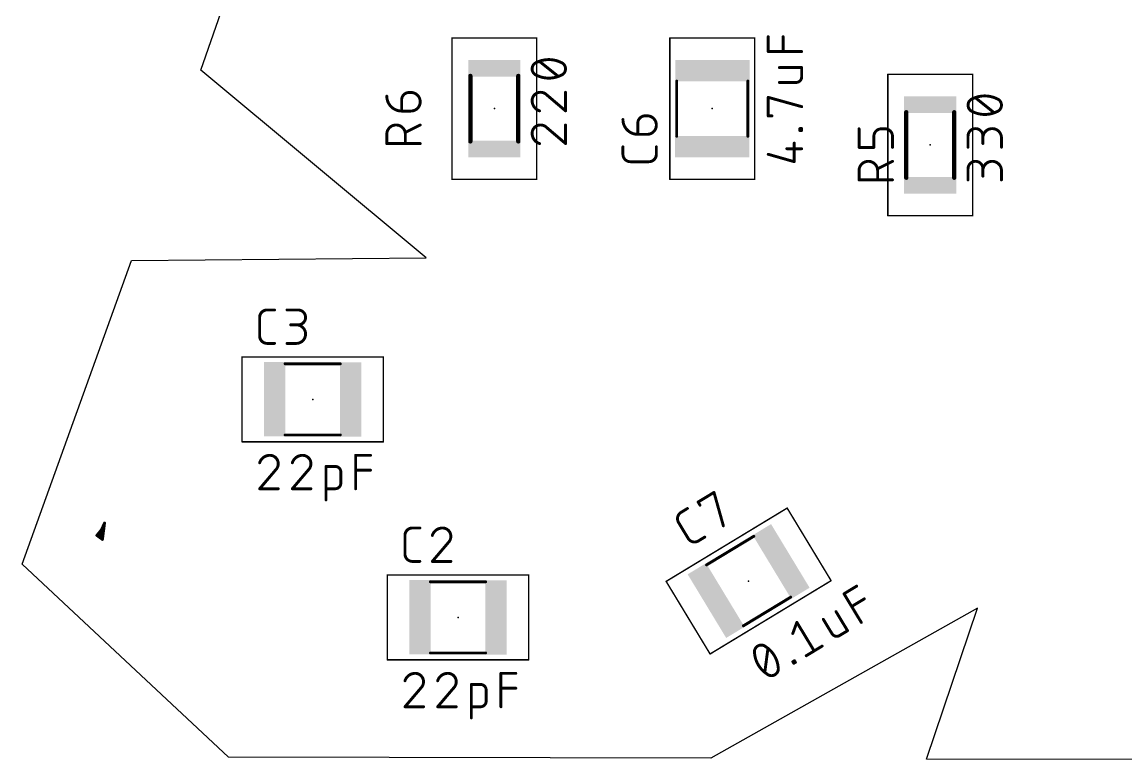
# Model space of a CAD drawing. Extents: x 0 to 116, y 0 to 46.
# Drawn here: x 0 to 38.59, y 0.06 to 25.89 of the extents above; entities that cross this region are included whole.
import ezdxf

# ---------------------------------------------------------------- set-up
doc = ezdxf.new("R2010")
doc.units = 0
for name, color, linetype in [('20', 31, 'CONTINUOUS'), ('23', 53, 'CONTINUOUS'), ('25', 253, 'CONTINUOUS'), ('27', 253, 'CONTINUOUS'), ('39', 12, 'CONTINUOUS'), ('51', 253, 'CONTINUOUS')]:
    doc.layers.add(name, color=color, linetype=linetype)

# ---------------------------------------------------------------- blocks, each defined once
blk = doc.blocks.new('RECT')
blk.add_solid([(-0.5, -0.5), (0.5, -0.5), (-0.5, 0.5), (0.5, 0.5)])

msp = doc.modelspace()

# ---------------------------------------------------------------- linework, layer by layer
at = {"layer": '20'}
for p, q in [((6.2476, 24.2055), (11.5219, 39.3065)), ((14.1277, 17.6439), (6.2476, 24.2055)), ((0, 6.9383), (3.8302, 17.5498)), ((3.8302, 17.5498), (14.1277, 17.6439)), ((7.2208, 0.1884), (0, 6.9383)), ((33.4042, 5.4), (24.0799, 0.157)), ((31.6147, 0.1256), (33.4042, 5.4)), ((24.0799, 0.157), (7.2208, 0.1884)), ((66.4631, 0.0628), (31.6147, 0.1256))]:
    msp.add_line(p, q, dxfattribs=at)
at = {"layer": '23'}
for p in [(16.51, 22.86), (24.13, 22.86), (31.75, 21.59), (10.16, 12.7), (25.4, 6.35), (15.24, 5.08)]:
    msp.add_point(p, dxfattribs=at)
at = {"layer": '25'}
for points, const_width in [([(12.7508, 23.2957, 0.4142), (13.2701, 22.7764)], 0.1016), ([(12.7762, 23.2957, 1), (12.7254, 23.2957)], 0.0508), ([(13.5297, 23.4255, 0.4142), (13.2701, 23.1659)], 0.1016), ([(13.2955, 23.1659, 1), (13.2447, 23.1659)], 0.0508), ([(13.2447, 23.1659, 1), (13.2955, 23.1659)], 0.0508), ([(13.5297, 23.4509, 1), (13.5297, 23.4001)], 0.0508), ([(13.5297, 23.4001, 1), (13.5297, 23.4509)], 0.0508), ([(13.5946, 22.7764, 1), (13.5946, 23.4255)], 0.1016), ([(13.5946, 23.4509, 1), (13.5946, 23.4001)], 0.0508), ([(13.5946, 23.4001, 1), (13.5946, 23.4509)], 0.0508), ([(13.2701, 22.8018, 1), (13.2701, 22.751)], 0.0508), ([(13.2447, 22.7764, 1), (13.2955, 22.7764)], 0.0508), ([(13.2701, 22.751, 1), (13.2701, 22.8018)], 0.0508), ([(13.5946, 22.8018, 1), (13.5946, 22.751)], 0.0508), ([(13.5946, 22.751, 1), (13.5946, 22.8018)], 0.0508), ([(21.0058, 22.4809, 0.4142), (21.5251, 21.9616)], 0.1016), ([(21.0312, 22.4809, 1), (20.9804, 22.4809)], 0.0508), ([(21.7847, 22.6107, 0.4142), (21.5251, 22.3511)], 0.1016), ([(21.5505, 22.3511, 1), (21.4997, 22.3511)], 0.0508), ([(21.7847, 22.6361, 1), (21.7847, 22.5853)], 0.0508), ([(21.7847, 22.5853, 1), (21.7847, 22.6361)], 0.0508), ([(21.8496, 21.9616, 1), (21.8496, 22.6107)], 0.1016), ([(21.8496, 22.6361, 1), (21.8496, 22.5853)], 0.0508), ([(21.8496, 22.5853, 1), (21.8496, 22.6361)], 0.0508), ([(13.3999, 21.9654, 1), (12.7508, 21.9654)], 0.1016), ([(12.7762, 21.9654, 1), (12.7254, 21.9654)], 0.0508), ([(13.3886, 22.053, 1), (13.4113, 22.0075)], 0.0508), ([(13.4253, 21.9654, 1), (13.3745, 21.9654)], 0.0508), ([(13.9306, 22.2672, 1), (13.9078, 22.3126)], 0.0508), ([(21.4997, 22.3511, 1), (21.5505, 22.3511)], 0.0508), ([(21.5251, 21.987, 1), (21.5251, 21.9362)], 0.0508), ([(21.5251, 21.9362, 1), (21.5251, 21.987)], 0.0508), ([(21.8496, 21.987, 1), (21.8496, 21.9362)], 0.0508), ([(21.8496, 21.9362, 1), (21.8496, 21.987)], 0.0508), ([(29.2862, 22.1555, 1), (29.2354, 22.1555)], 0.0508), ([(30.0397, 22.1555, 0.4142), (29.7801, 21.8959)], 0.1016), ([(30.0397, 22.1809, 1), (30.0397, 22.1301)], 0.0508), ([(30.0397, 22.1301, 1), (30.0397, 22.1809)], 0.0508), ([(30.4292, 21.8959, 0.4142), (30.1696, 22.1555)], 0.1016), ([(30.1696, 22.1809, 1), (30.1696, 22.1301)], 0.0508), ([(30.1696, 22.1301, 1), (30.1696, 22.1809)], 0.0508), ([(12.7254, 21.9654, 1), (12.7762, 21.9654)], 0.0508), ([(12.7508, 21.6662, 1), (12.7508, 21.6154)], 0.0508), ([(12.7254, 21.6408, 1), (12.7762, 21.6408)], 0.0508), ([(13.3745, 21.9654, 1), (13.4253, 21.9654)], 0.0508), ([(13.3745, 21.6408, 1), (13.4253, 21.6408)], 0.0508), ([(13.9192, 21.6154, 1), (13.9192, 21.6662)], 0.0508), ([(21.4997, 21.9616, 1), (21.5505, 21.9616)], 0.0508), ([(29.8055, 21.8959, 1), (29.7547, 21.8959)], 0.0508), ([(29.7547, 21.8959, 1), (29.8055, 21.8959)], 0.0508), ([(30.4546, 21.8959, 1), (30.4038, 21.8959)], 0.0508), ([(30.4038, 21.8959, 1), (30.4546, 21.8959)], 0.0508), ([(21.0312, 21.5251, 1), (20.9804, 21.5251)], 0.0508), ([(21.0058, 21.2654, 0.4142), (21.2654, 21.0058)], 0.1016), ([(21.0312, 21.2654, 1), (20.9804, 21.2654)], 0.0508), ([(20.9804, 21.2654, 1), (21.0312, 21.2654)], 0.0508), ([(21.9146, 21.0058, 0.4142), (22.1742, 21.2654)], 0.1016), ([(22.1996, 21.5251, 1), (22.1488, 21.5251)], 0.0508), ([(22.1996, 21.2654, 1), (22.1488, 21.2654)], 0.0508), ([(22.1488, 21.2654, 1), (22.1996, 21.2654)], 0.0508), ([(29.2608, 21.5318, 1), (29.2608, 21.481)], 0.0508), ([(29.2354, 21.5064, 1), (29.2862, 21.5064)], 0.0508), ([(29.7547, 21.5064, 1), (29.8055, 21.5064)], 0.0508), ([(29.7801, 21.481, 1), (29.7801, 21.5318)], 0.0508), ([(30.4038, 21.5064, 1), (30.4546, 21.5064)], 0.0508), ([(21.2654, 21.0312, 1), (21.2654, 20.9804)], 0.0508), ([(21.2654, 20.9804, 1), (21.2654, 21.0312)], 0.0508), ([(21.9146, 21.0312, 1), (21.9146, 20.9804)], 0.0508), ([(21.9146, 20.9804, 1), (21.9146, 21.0312)], 0.0508), ([(29.9099, 20.6954, 1), (29.2608, 20.6954)], 0.1016), ([(30.4406, 20.9972, 1), (30.4178, 21.0426)], 0.0508), ([(29.2862, 20.6954, 1), (29.2354, 20.6954)], 0.0508), ([(29.2354, 20.6954, 1), (29.2862, 20.6954)], 0.0508), ([(29.8986, 20.783, 1), (29.9213, 20.7375)], 0.0508), ([(29.9353, 20.6954, 1), (29.8845, 20.6954)], 0.0508), ([(29.8845, 20.6954, 1), (29.9353, 20.6954)], 0.0508), ([(29.2608, 20.3962, 1), (29.2608, 20.3454)], 0.0508), ([(29.2354, 20.3708, 1), (29.2862, 20.3708)], 0.0508), ([(29.8845, 20.3708, 1), (29.9353, 20.3708)], 0.0508), ([(30.4292, 20.3454, 1), (30.4292, 20.3962)], 0.0508), ([(8.5654, 15.8242, 0.4142), (8.3058, 15.5646)], 0.1016), ([(8.5654, 15.8496, 1), (8.5654, 15.7988)], 0.0508), ([(8.5654, 15.7988, 1), (8.5654, 15.8496)], 0.0508), ([(8.8251, 15.7988, 1), (8.8251, 15.8496)], 0.0508), ([(9.2616, 15.8496, 1), (9.2616, 15.7988)], 0.0508), ([(9.6511, 15.3049, 1), (9.6511, 15.8242)], 0.1016), ([(9.6511, 15.8496, 1), (9.6511, 15.7988)], 0.0508), ([(9.6511, 15.7988, 1), (9.6511, 15.8496)], 0.0508), ([(8.3312, 15.5646, 1), (8.2804, 15.5646)], 0.0508), ([(8.2804, 15.5646, 1), (8.3312, 15.5646)], 0.0508), ([(9.3914, 15.3303, 1), (9.3914, 15.2795)], 0.0508), ([(9.5862, 14.6558, 1), (9.5862, 15.3049)], 0.1016), ([(9.5862, 15.3303, 1), (9.5862, 15.2795)], 0.0508), ([(9.6511, 15.3303, 1), (9.6511, 15.2795)], 0.0508), ([(9.6511, 15.2795, 1), (9.6511, 15.3303)], 0.0508), ([(8.3058, 14.9154, 0.4142), (8.5654, 14.6558)], 0.1016), ([(8.3312, 14.9154, 1), (8.2804, 14.9154)], 0.0508), ([(8.2804, 14.9154, 1), (8.3312, 14.9154)], 0.0508), ([(8.5654, 14.6812, 1), (8.5654, 14.6304)], 0.0508), ([(8.5654, 14.6304, 1), (8.5654, 14.6812)], 0.0508), ([(8.8251, 14.6304, 1), (8.8251, 14.6812)], 0.0508), ([(9.2616, 14.6812, 1), (9.2616, 14.6304)], 0.0508), ([(9.5862, 14.6812, 1), (9.5862, 14.6304)], 0.0508), ([(9.5862, 14.6304, 1), (9.5862, 14.6812)], 0.0508), ([(24.2136, 9.4545, 1), (24.1647, 9.4407)], 0.0508), ([(24.2023, 9.4259, 1), (24.176, 9.4693)], 0.0508), ([(23.2737, 8.8635, 1), (23.2474, 8.9069)], 0.0508), ([(23.6557, 9.1245, 1), (23.6122, 9.0982)], 0.0508), ([(23.6208, 9.1331, 1), (23.6471, 9.0896)], 0.0508), ([(23.6795, 8.9871, 1), (23.7229, 9.0134)], 0.0508), ([(23.0385, 8.7507, 0.4142), (22.9509, 8.3941)], 0.1016), ([(23.0253, 8.7724, 1), (23.0516, 8.729)], 0.0508), ([(23.0516, 8.729, 1), (23.0253, 8.7724)], 0.0508), ([(2.7403, 8.125, 1), (2.7403, 8.075)], 0.05), ([(2.7471, 8.1465, 1), (2.7923, 8.1251)], 0.05), ([(2.789, 8.12, 1), (2.7503, 8.1516)], 0.05), ([(2.8001, 8.225, 1), (2.8001, 8.175)], 0.05), ([(2.8475, 8.325, 1), (2.8475, 8.275)], 0.05), ([(2.8481, 8.075, 1), (2.8481, 8.125)], 0.05), ([(2.9092, 8.3746, 1), (2.8596, 8.3811)], 0.05), ([(2.8612, 8.175, 1), (2.8612, 8.225)], 0.05), ([(2.907, 8.3671, 1), (2.8618, 8.3885)], 0.05), ([(2.8742, 8.275, 1), (2.8742, 8.325)], 0.05), ([(13.6454, 8.2042, 0.4142), (13.3858, 7.9446)], 0.1016), ([(13.6454, 8.2296, 1), (13.6454, 8.1788)], 0.0508), ([(13.6454, 8.1788, 1), (13.6454, 8.2296)], 0.0508), ([(13.9051, 8.1788, 1), (13.9051, 8.2296)], 0.0508), ([(14.6986, 8.2042, 0.3252), (14.3416, 7.9446)], 0.1016), ([(14.9907, 7.9121, 0.4142), (14.6986, 8.2042)], 0.1016), ([(14.6986, 8.2296, 1), (14.6986, 8.1788)], 0.0508), ([(14.6986, 8.1788, 1), (14.6986, 8.2296)], 0.0508), ([(22.9726, 8.4073, 1), (22.9291, 8.3809)], 0.0508), ([(22.9291, 8.3809, 1), (22.9726, 8.4073)], 0.0508), ([(24.4924, 8.2732, 1), (24.5413, 8.2869)], 0.0508), ([(2.5945, 7.9614, 1), (2.6332, 7.9297)], 0.05), ([(2.6285, 7.9658, 1), (2.5992, 7.9253)], 0.05), ([(2.6584, 8.025, 1), (2.6584, 7.975)], 0.05), ([(2.6767, 7.925, 1), (2.6767, 7.875)], 0.05), ([(2.7846, 7.807, 1), (2.8342, 7.8006)], 0.05), ([(2.7948, 7.7836, 1), (2.8241, 7.824)], 0.05), ([(2.822, 7.875, 1), (2.822, 7.925)], 0.05), ([(2.8351, 7.975, 1), (2.8351, 8.025)], 0.05), ([(13.4112, 7.9446, 1), (13.3604, 7.9446)], 0.0508), ([(13.3604, 7.9446, 1), (13.4112, 7.9446)], 0.0508), ([(14.3175, 7.9524, 1), (14.3658, 7.9367)], 0.0508), ([(14.8758, 7.7033, 1), (14.9109, 7.6665)], 0.0508), ([(14.8934, 7.6849, 0.2053), (14.9907, 7.9121)], 0.1016), ([(14.9127, 7.6685, 1), (14.874, 7.7014)], 0.0508), ([(15.0161, 7.9121, 1), (14.9653, 7.9121)], 0.0508), ([(14.9653, 7.9121, 1), (15.0161, 7.9121)], 0.0508), ([(23.2871, 7.8389, 0.4142), (23.6437, 7.7513)], 0.1016), ([(23.3088, 7.852, 1), (23.2654, 7.8257)], 0.0508), ([(23.2654, 7.8257, 1), (23.3089, 7.852)], 0.0508), ([(23.6306, 7.773, 1), (23.6569, 7.7296)], 0.0508), ([(23.6569, 7.7296, 1), (23.6306, 7.773)], 0.0508), ([(23.879, 7.8641, 1), (23.8526, 7.9075)], 0.0508), ([(13.3858, 7.2954, 0.4142), (13.6454, 7.0358)], 0.1016), ([(13.4112, 7.2954, 1), (13.3604, 7.2954)], 0.0508), ([(13.3604, 7.2954, 1), (13.4112, 7.2954)], 0.0508), ([(13.6454, 7.0612, 1), (13.6454, 7.0104)], 0.0508), ([(13.6454, 7.0104, 1), (13.6454, 7.0612)], 0.0508), ([(13.9051, 7.0104, 1), (13.9051, 7.0612)], 0.0508), ([(14.3416, 7.0612, 1), (14.3416, 7.0104)], 0.0508), ([(14.3223, 7.0523, 1), (14.361, 7.0193)], 0.0508), ([(14.9907, 7.0104, 1), (14.9907, 7.0612)], 0.0508)]:
    msp.add_lwpolyline(points, format="xyb", dxfattribs=dict(at, const_width=const_width))
for points, const_width in [([(13.2701, 22.7764), (13.2701, 23.1659)], 0.1016), ([(13.5297, 23.4255), (13.5946, 23.4255)], 0.1016), ([(13.5946, 22.7764), (13.2701, 22.7764)], 0.1016), ([(21.5251, 21.9616), (21.5251, 22.3511)], 0.1016), ([(21.7847, 22.6107), (21.8496, 22.6107)], 0.1016), ([(12.7508, 21.6408), (12.7508, 21.9654)], 0.1016), ([(13.9192, 22.2899), (13.3999, 22.0303)], 0.1016), ([(13.3999, 21.9654), (13.3999, 21.6408)], 0.1016), ([(21.8496, 21.9616), (21.5251, 21.9616)], 0.1016), ([(29.2608, 21.5064), (29.2608, 22.1555)], 0.1016), ([(30.1696, 22.1555), (30.0397, 22.1555)], 0.1016), ([(13.9192, 21.6408), (12.7508, 21.6408)], 0.1016), ([(29.7801, 21.8959), (29.7801, 21.5064)], 0.1016), ([(30.4292, 21.5064), (30.4292, 21.8959)], 0.1016), ([(21.0058, 21.2654), (21.0058, 21.5251)], 0.1016), ([(22.1742, 21.5251), (22.1742, 21.2654)], 0.1016), ([(29.7801, 21.5064), (29.2608, 21.5064)], 0.1016), ([(21.9146, 21.0058), (21.2654, 21.0058)], 0.1016), ([(30.4292, 21.0199), (29.9099, 20.7603)], 0.1016), ([(29.2608, 20.3708), (29.2608, 20.6954)], 0.1016), ([(29.9099, 20.6954), (29.9099, 20.3708)], 0.1016), ([(30.4292, 20.3708), (29.2608, 20.3708)], 0.1016), ([(8.5654, 15.8242), (8.8251, 15.8242)], 0.1016), ([(9.2616, 15.8242), (9.6511, 15.8242)], 0.1016), ([(8.3058, 14.9154), (8.3058, 15.5646)], 0.1016), ([(9.6511, 15.3049), (9.3914, 15.3049)], 0.1016), ([(8.8251, 14.6558), (8.5654, 14.6558)], 0.1016), ([(9.2616, 14.6558), (9.5862, 14.6558)], 0.1016), ([(23.6339, 9.1113), (24.1892, 9.4476)], 0.1016), ([(24.1892, 9.4476), (24.5168, 8.2801)], 0.1016), ([(23.0385, 8.7507), (23.2605, 8.8852)], 0.1016), ([(23.7012, 9.0003), (23.6339, 9.1113)], 0.1016), ([(2.7697, 8.1358), (2.6138, 7.9456)], 0.1), ([(2.7403, 8.1), (2.8481, 8.1)], 0.1), ([(2.8844, 8.3778), (2.7697, 8.1358)], 0.1), ([(2.8001, 8.2), (2.8612, 8.2)], 0.1), ([(2.8094, 7.8038), (2.8844, 8.3778)], 0.1), ([(2.8475, 8.3), (2.8742, 8.3)], 0.1), ([(13.6454, 8.2042), (13.9051, 8.2042)], 0.1016), ([(23.2871, 7.8389), (22.9509, 8.3941)], 0.1016), ([(2.6138, 7.9456), (2.8094, 7.8038)], 0.1), ([(2.6584, 8), (2.8351, 8)], 0.1), ([(2.6767, 7.9), (2.822, 7.9)], 0.1), ([(13.3858, 7.2954), (13.3858, 7.9446)], 0.1016), ([(14.8934, 7.6849), (14.3416, 7.0358)], 0.1016), ([(23.8658, 7.8858), (23.6437, 7.7513)], 0.1016), ([(13.9051, 7.0358), (13.6454, 7.0358)], 0.1016), ([(14.3416, 7.0358), (14.9907, 7.0358)], 0.1016)]:
    msp.add_lwpolyline(points, dxfattribs=dict(at, const_width=const_width))
at = {"layer": '27', "const_width": 0.1016}
for points in [[(26.0858, 24.8561), (26.0858, 25.3754)], [(26.6051, 24.8561), (26.6051, 25.3754)], [(27.2542, 24.8561), (26.0858, 24.8561)], [(18.7396, 23.9917), (18.0904, 24.511)], [(27.2542, 24.2951), (26.4753, 24.2951)], [(27.2542, 23.9705), (27.2542, 24.2951)], [(26.4753, 23.7758), (27.0595, 23.7758)], [(18.3501, 23.3355), (18.9992, 22.7838)], [(18.9992, 22.7838), (18.9992, 23.4329)], [(26.0858, 22.606), (26.0858, 23.2551)], [(26.0858, 23.2551), (27.2542, 22.9305)], [(33.9796, 22.7217), (33.3304, 23.241)], [(26.2156, 22.606), (26.0858, 22.606)], [(18.3501, 22.1925), (18.9992, 21.6408)], [(18.9992, 21.6408), (18.9992, 22.2899)], [(27.1893, 22.098), (27.1893, 22.1629)], [(27.1893, 22.1629), (27.2542, 22.1629)], [(27.2542, 22.098), (27.1893, 22.098)], [(27.2542, 22.1629), (27.2542, 22.098)], [(26.9946, 21.0058), (26.9946, 21.6549)], [(33.0708, 21.5138), (33.0708, 21.9033)], [(33.5901, 21.9033), (33.5901, 21.6436)], [(34.2392, 21.5138), (34.2392, 21.8384)], [(26.0858, 21.2654), (26.9946, 21.0058)], [(26.7349, 21.4602), (27.2542, 21.4602)], [(33.0708, 20.3708), (33.0708, 20.7603)], [(33.5901, 20.7603), (33.5901, 20.5006)], [(34.2392, 20.3708), (34.2392, 20.6954)], [(11.6608, 9.5758), (11.6608, 10.7442)], [(11.6608, 10.7442), (12.1801, 10.7442)], [(8.8575, 10.2249), (8.3058, 9.5758)], [(10.0005, 10.2249), (9.4488, 9.5758)], [(10.6245, 9.1863), (10.6245, 10.3547)], [(10.6245, 10.3547), (10.949, 10.3547)], [(11.1438, 10.16), (11.1438, 9.7705)], [(11.6608, 10.2249), (12.1801, 10.2249)], [(8.3058, 9.5758), (8.9549, 9.5758)], [(9.4488, 9.5758), (10.0979, 9.5758)], [(10.949, 9.5758), (10.6245, 9.5758)], [(28.7334, 5.9038), (29.1776, 6.1728)], [(29.3387, 4.9044), (28.7334, 5.9038)], [(29.0024, 5.4596), (29.4466, 5.7286)], [(28.0111, 5.011), (28.3137, 4.5113)], [(28.8587, 4.6138), (28.4552, 5.28)], [(26.9432, 4.5161), (27.0863, 4.9063)], [(27.0863, 4.9063), (27.6916, 3.9069)], [(28.5811, 4.4457), (28.8587, 4.6138)], [(25.9662, 3.1656), (26.0742, 3.9898)], [(27.414, 3.7388), (27.9692, 4.075)], [(26.9458, 3.5312), (27.0013, 3.5648)], [(26.9794, 3.4756), (26.9458, 3.5312)], [(27.035, 3.5093), (26.9794, 3.4756)], [(27.0013, 3.5648), (27.035, 3.5093)], [(16.7409, 1.9558), (16.7409, 3.1242)], [(16.7409, 3.1242), (17.2601, 3.1242)], [(15.7045, 1.5663), (15.7045, 2.7347)], [(15.7045, 2.7347), (16.029, 2.7347)], [(13.9375, 2.6049), (13.3858, 1.9558)], [(15.0805, 2.6049), (14.5288, 1.9558)], [(16.2238, 2.54), (16.2238, 2.1505)], [(16.7409, 2.6049), (17.2601, 2.6049)], [(13.3858, 1.9558), (14.0349, 1.9558)], [(14.5288, 1.9558), (15.1779, 1.9558)], [(16.029, 1.9558), (15.7045, 1.9558)]]:
    msp.add_lwpolyline(points, dxfattribs=at)
at = {"layer": '27'}
for points, const_width in [([(26.1112, 25.3754, 1), (26.0604, 25.3754)], 0.0508), ([(26.6305, 25.3754, 1), (26.5797, 25.3754)], 0.0508), ([(26.0858, 24.8816, 1), (26.0858, 24.8307)], 0.0508), ([(26.0604, 24.8561, 1), (26.1112, 24.8561)], 0.0508), ([(26.5797, 24.8561, 1), (26.6305, 24.8561)], 0.0508), ([(27.2542, 24.8307, 1), (27.2542, 24.8816)], 0.0508), ([(17.9931, 24.4785, 0.3205), (17.8308, 24.2513)], 0.1016), ([(17.9819, 24.5014, 1), (18.0042, 24.4557)], 0.0508), ([(18.415, 24.5759, 0.1139), (17.9931, 24.4785)], 0.1016), ([(18.0013, 24.4545, 1), (17.9848, 24.5026)], 0.0508), ([(18.1063, 24.5308, 1), (18.0746, 24.4912)], 0.0508), ([(18.8369, 24.4785, 0.1139), (18.415, 24.5759)], 0.1016), ([(18.415, 24.6013, 1), (18.415, 24.5505)], 0.0508), ([(18.415, 24.5505, 1), (18.415, 24.6013)], 0.0508), ([(18.8452, 24.5026, 1), (18.8287, 24.4545)], 0.0508), ([(18.9992, 24.2513, 0.3205), (18.8369, 24.4785)], 0.1016), ([(18.8258, 24.4557, 1), (18.8481, 24.5014)], 0.0508), ([(26.4753, 24.3205, 1), (26.4753, 24.2697)], 0.0508), ([(27.2796, 24.2951, 1), (27.2288, 24.2951)], 0.0508), ([(27.2542, 24.2697, 1), (27.2542, 24.3205)], 0.0508), ([(17.8308, 24.2513, 0.3205), (17.9931, 24.0242)], 0.1016), ([(17.8562, 24.2513, 1), (17.8054, 24.2513)], 0.0508), ([(17.8054, 24.2513, 1), (17.8562, 24.2513)], 0.0508), ([(18.0042, 24.047, 1), (17.9819, 24.0013)], 0.0508), ([(17.9931, 24.0242, 0.1139), (18.415, 23.9268)], 0.1016), ([(17.9848, 24.0001, 1), (18.0013, 24.0482)], 0.0508), ([(18.415, 23.9268, 0.1139), (18.8369, 24.0242)], 0.1016), ([(18.415, 23.9522, 1), (18.415, 23.9014)], 0.0508), ([(18.415, 23.9014, 1), (18.415, 23.9522)], 0.0508), ([(18.7237, 23.9719, 1), (18.7554, 24.0115)], 0.0508), ([(18.8369, 24.0242, 0.3205), (18.9992, 24.2513)], 0.1016), ([(18.8287, 24.0482, 1), (18.8452, 24.0001)], 0.0508), ([(18.8481, 24.0013, 1), (18.8258, 24.047)], 0.0508), ([(19.0246, 24.2513, 1), (18.9738, 24.2513)], 0.0508), ([(18.9738, 24.2513, 1), (19.0246, 24.2513)], 0.0508), ([(27.0595, 23.7758, 0.4142), (27.2542, 23.9705)], 0.1016), ([(27.2796, 23.9705, 1), (27.2288, 23.9705)], 0.0508), ([(27.2288, 23.9705, 1), (27.2796, 23.9705)], 0.0508), ([(26.4753, 23.8012, 1), (26.4753, 23.7504)], 0.0508), ([(27.0595, 23.8012, 1), (27.0595, 23.7504)], 0.0508), ([(27.0595, 23.7504, 1), (27.0595, 23.8012)], 0.0508), ([(18.1229, 23.4329, 0.4142), (17.8308, 23.1408)], 0.1016), ([(17.8308, 23.1408, 0.3252), (18.0904, 22.7838)], 0.1016), ([(17.8562, 23.1408, 1), (17.8054, 23.1408)], 0.0508), ([(17.8054, 23.1408, 1), (17.8562, 23.1408)], 0.0508), ([(18.3501, 23.3355, 0.2053), (18.1229, 23.4329)], 0.1016), ([(18.1229, 23.4583, 1), (18.1229, 23.4075)], 0.0508), ([(18.1229, 23.4075, 1), (18.1229, 23.4583)], 0.0508), ([(18.3665, 23.3549, 1), (18.3336, 23.3162)], 0.0508), ([(18.3317, 23.318, 1), (18.3685, 23.3531)], 0.0508), ([(19.0246, 23.4329, 1), (18.9738, 23.4329)], 0.0508), ([(26.1112, 23.2551, 1), (26.0604, 23.2551)], 0.0508), ([(26.0926, 23.2796, 1), (26.079, 23.2306)], 0.0508), ([(33.2331, 23.2085, 0.3205), (33.0708, 22.9813)], 0.1016), ([(33.2219, 23.2314, 1), (33.2442, 23.1857)], 0.0508), ([(33.655, 23.3059, 0.1139), (33.2331, 23.2085)], 0.1016), ([(33.2413, 23.1845, 1), (33.2248, 23.2326)], 0.0508), ([(33.3463, 23.2608, 1), (33.3146, 23.2212)], 0.0508), ([(34.0769, 23.2085, 0.1139), (33.655, 23.3059)], 0.1016), ([(33.655, 23.3313, 1), (33.655, 23.2805)], 0.0508), ([(33.655, 23.2805, 1), (33.655, 23.3313)], 0.0508), ([(34.0852, 23.2326, 1), (34.0687, 23.1845)], 0.0508), ([(34.2392, 22.9813, 0.3205), (34.0769, 23.2085)], 0.1016), ([(34.0658, 23.1857, 1), (34.0881, 23.2314)], 0.0508), ([(18.0826, 22.7596, 1), (18.0983, 22.808)], 0.0508), ([(18.9738, 22.7838, 1), (19.0246, 22.7838)], 0.0508), ([(18.9827, 22.7644, 1), (19.0157, 22.8032)], 0.0508), ([(27.2474, 22.9061, 1), (27.261, 22.955)], 0.0508), ([(33.0708, 22.9813, 0.3205), (33.2331, 22.7542)], 0.1016), ([(33.0962, 22.9813, 1), (33.0454, 22.9813)], 0.0508), ([(33.0454, 22.9813, 1), (33.0962, 22.9813)], 0.0508), ([(33.2442, 22.777, 1), (33.2219, 22.7313)], 0.0508), ([(33.2331, 22.7542, 0.1139), (33.655, 22.6568)], 0.1016), ([(33.2248, 22.7301, 1), (33.2413, 22.7782)], 0.0508), ([(33.655, 22.6568, 0.1139), (34.0769, 22.7542)], 0.1016), ([(34.0769, 22.7542, 0.3205), (34.2392, 22.9813)], 0.1016), ([(34.0687, 22.7782, 1), (34.0852, 22.7301)], 0.0508), ([(34.0881, 22.7313, 1), (34.0658, 22.777)], 0.0508), ([(34.2646, 22.9813, 1), (34.2138, 22.9813)], 0.0508), ([(34.2138, 22.9813, 1), (34.2646, 22.9813)], 0.0508), ([(26.0858, 22.6314, 1), (26.0858, 22.5806)], 0.0508), ([(26.0604, 22.606, 1), (26.1112, 22.606)], 0.0508), ([(26.2156, 22.5806, 1), (26.2156, 22.6314)], 0.0508), ([(33.655, 22.6822, 1), (33.655, 22.6314)], 0.0508), ([(33.655, 22.6314, 1), (33.655, 22.6822)], 0.0508), ([(33.9637, 22.7019, 1), (33.9954, 22.7415)], 0.0508), ([(18.1229, 22.2899, 0.4142), (17.8308, 21.9978)], 0.1016), ([(17.8308, 21.9978, 0.3252), (18.0904, 21.6408)], 0.1016), ([(17.8562, 21.9978, 1), (17.8054, 21.9978)], 0.0508), ([(17.8054, 21.9978, 1), (17.8562, 21.9978)], 0.0508), ([(18.3501, 22.1925, 0.2053), (18.1229, 22.2899)], 0.1016), ([(18.1229, 22.3153, 1), (18.1229, 22.2645)], 0.0508), ([(18.1229, 22.2645, 1), (18.1229, 22.3153)], 0.0508), ([(18.3665, 22.2119, 1), (18.3336, 22.1732)], 0.0508), ([(18.3317, 22.175, 1), (18.3685, 22.2101)], 0.0508), ([(19.0246, 22.2899, 1), (18.9738, 22.2899)], 0.0508), ([(27.2147, 22.1629, 1), (27.1639, 22.1629)], 0.0508), ([(27.1893, 22.1883, 1), (27.1893, 22.1375)], 0.0508), ([(27.1893, 22.1234, 1), (27.1893, 22.0726)], 0.0508), ([(27.1639, 22.098, 1), (27.2147, 22.098)], 0.0508), ([(27.2796, 22.1629, 1), (27.2288, 22.1629)], 0.0508), ([(27.2288, 22.098, 1), (27.2796, 22.098)], 0.0508), ([(27.2542, 22.1375, 1), (27.2542, 22.1883)], 0.0508), ([(27.2542, 22.0726, 1), (27.2542, 22.1234)], 0.0508), ([(33.5901, 21.9033, 1), (33.0708, 21.9033)], 0.1016), ([(34.2392, 21.8384, 1), (33.5901, 21.8384)], 0.1016), ([(18.0826, 21.6166, 1), (18.0983, 21.665)], 0.0508), ([(18.9738, 21.6408, 1), (19.0246, 21.6408)], 0.0508), ([(18.9827, 21.6214, 1), (19.0157, 21.6602)], 0.0508), ([(27.02, 21.6549, 1), (26.9692, 21.6549)], 0.0508), ([(33.0962, 21.9033, 1), (33.0454, 21.9033)], 0.0508), ([(33.0454, 21.9033, 1), (33.0962, 21.9033)], 0.0508), ([(33.6155, 21.9033, 1), (33.5647, 21.9033)], 0.0508), ([(33.5647, 21.9033, 1), (33.6155, 21.9033)], 0.0508), ([(33.5647, 21.8384, 1), (33.6155, 21.8384)], 0.0508), ([(33.5647, 21.6436, 1), (33.6155, 21.6436)], 0.0508), ([(34.2646, 21.8384, 1), (34.2138, 21.8384)], 0.0508), ([(34.2138, 21.8384, 1), (34.2646, 21.8384)], 0.0508), ([(26.0928, 21.2899, 1), (26.0788, 21.241)], 0.0508), ([(26.7349, 21.4856, 1), (26.7349, 21.4348)], 0.0508), ([(27.2542, 21.4348, 1), (27.2542, 21.4856)], 0.0508), ([(33.0454, 21.5138, 1), (33.0962, 21.5138)], 0.0508), ([(34.2138, 21.5138, 1), (34.2646, 21.5138)], 0.0508), ([(26.9692, 21.0058, 1), (27.02, 21.0058)], 0.0508), ([(26.9876, 20.9814, 1), (27.0015, 21.0302)], 0.0508), ([(33.5901, 20.7603, 1), (33.0708, 20.7603)], 0.1016), ([(34.2392, 20.6954, 1), (33.5901, 20.6954)], 0.1016), ([(33.0962, 20.7603, 1), (33.0454, 20.7603)], 0.0508), ([(33.0454, 20.7603, 1), (33.0962, 20.7603)], 0.0508), ([(33.6155, 20.7603, 1), (33.5647, 20.7603)], 0.0508), ([(33.5647, 20.7603, 1), (33.6155, 20.7603)], 0.0508), ([(33.5647, 20.6954, 1), (33.6155, 20.6954)], 0.0508), ([(33.5647, 20.5006, 1), (33.6155, 20.5006)], 0.0508), ([(34.2646, 20.6954, 1), (34.2138, 20.6954)], 0.0508), ([(34.2138, 20.6954, 1), (34.2646, 20.6954)], 0.0508), ([(33.0454, 20.3708, 1), (33.0962, 20.3708)], 0.0508), ([(34.2138, 20.3708, 1), (34.2646, 20.3708)], 0.0508), ([(8.6628, 10.7442, 0.3252), (8.3058, 10.4846)], 0.1016), ([(8.2816, 10.4924, 1), (8.33, 10.4767)], 0.0508), ([(8.9549, 10.4521, 0.4142), (8.6628, 10.7442)], 0.1016), ([(8.6628, 10.7696, 1), (8.6628, 10.7188)], 0.0508), ([(8.6628, 10.7188, 1), (8.6628, 10.7696)], 0.0508), ([(8.8575, 10.2249, 0.2053), (8.9549, 10.4521)], 0.1016), ([(8.9803, 10.4521, 1), (8.9295, 10.4521)], 0.0508), ([(8.9295, 10.4521, 1), (8.9803, 10.4521)], 0.0508), ([(9.8058, 10.7442, 0.3252), (9.4488, 10.4846)], 0.1016), ([(9.4246, 10.4924, 1), (9.473, 10.4767)], 0.0508), ([(10.0979, 10.4521, 0.4142), (9.8058, 10.7442)], 0.1016), ([(9.8058, 10.7696, 1), (9.8058, 10.7188)], 0.0508), ([(9.8058, 10.7188, 1), (9.8058, 10.7696)], 0.0508), ([(10.0005, 10.2249, 0.2053), (10.0979, 10.4521)], 0.1016), ([(10.1233, 10.4521, 1), (10.0725, 10.4521)], 0.0508), ([(10.0725, 10.4521, 1), (10.1233, 10.4521)], 0.0508), ([(11.6608, 10.7696, 1), (11.6608, 10.7188)], 0.0508), ([(11.6862, 10.7442, 1), (11.6355, 10.7442)], 0.0508), ([(12.1801, 10.7188, 1), (12.1801, 10.7696)], 0.0508), ([(8.84, 10.2433, 1), (8.8751, 10.2065)], 0.0508), ([(8.8769, 10.2085, 1), (8.8382, 10.2414)], 0.0508), ([(9.983, 10.2433, 1), (10.0181, 10.2065)], 0.0508), ([(10.0199, 10.2085, 1), (9.9812, 10.2414)], 0.0508), ([(10.6499, 10.3547, 1), (10.5991, 10.3547)], 0.0508), ([(10.6245, 10.3801, 1), (10.6245, 10.3293)], 0.0508), ([(11.1438, 10.16, 0.4142), (10.949, 10.3547)], 0.1016), ([(10.949, 10.3801, 1), (10.949, 10.3293)], 0.0508), ([(10.949, 10.3293, 1), (10.949, 10.3801)], 0.0508), ([(11.1692, 10.16, 1), (11.1184, 10.16)], 0.0508), ([(11.1184, 10.16, 1), (11.1692, 10.16)], 0.0508), ([(11.6608, 10.2503, 1), (11.6608, 10.1995)], 0.0508), ([(12.1801, 10.1995, 1), (12.1801, 10.2503)], 0.0508), ([(10.949, 9.5758, 0.4142), (11.1438, 9.7705)], 0.1016), ([(11.1692, 9.7705, 1), (11.1184, 9.7705)], 0.0508), ([(11.1184, 9.7705, 1), (11.1692, 9.7705)], 0.0508), ([(8.2864, 9.5923, 1), (8.3252, 9.5593)], 0.0508), ([(8.3058, 9.6012, 1), (8.3058, 9.5504)], 0.0508), ([(8.9549, 9.5504, 1), (8.9549, 9.6012)], 0.0508), ([(9.4294, 9.5923, 1), (9.4682, 9.5593)], 0.0508), ([(9.4488, 9.6012, 1), (9.4488, 9.5504)], 0.0508), ([(10.0979, 9.5504, 1), (10.0979, 9.6012)], 0.0508), ([(10.6245, 9.6012, 1), (10.6245, 9.5504)], 0.0508), ([(10.949, 9.6012, 1), (10.949, 9.5504)], 0.0508), ([(10.949, 9.5504, 1), (10.949, 9.6012)], 0.0508), ([(11.6355, 9.5758, 1), (11.6862, 9.5758)], 0.0508), ([(10.5991, 9.1863, 1), (10.6499, 9.1863)], 0.0508), ([(29.1907, 6.1511, 1), (29.1644, 6.1946)], 0.0508), ([(28.7202, 5.9256, 1), (28.7465, 5.8821)], 0.0508), ([(28.7551, 5.917, 1), (28.7117, 5.8907)], 0.0508), ([(28.9892, 5.4814, 1), (29.0156, 5.4379)], 0.0508), ([(29.4597, 5.7069, 1), (29.4334, 5.7504)], 0.0508), ([(28.0328, 5.0242, 1), (27.9893, 4.9979)], 0.0508), ([(28.477, 5.2932, 1), (28.4335, 5.2669)], 0.0508), ([(27.108, 4.9195, 1), (27.0646, 4.8932)], 0.0508), ([(27.1102, 4.8976, 1), (27.0625, 4.9151)], 0.0508), ([(28.837, 4.6006, 1), (28.8805, 4.6269)], 0.0508), ([(28.8719, 4.5921, 1), (28.8456, 4.6355)], 0.0508), ([(29.3169, 4.8913, 1), (29.3604, 4.9176)], 0.0508), ([(26.9193, 4.5248, 1), (26.967, 4.5074)], 0.0508), ([(28.3137, 4.5113, 0.4142), (28.5811, 4.4457)], 0.1016), ([(28.3354, 4.5245, 1), (28.292, 4.4982)], 0.0508), ([(28.292, 4.4982, 1), (28.3354, 4.5245)], 0.0508), ([(28.568, 4.4674, 1), (28.5943, 4.4239)], 0.0508), ([(28.5943, 4.4239, 1), (28.568, 4.4674)], 0.0508), ([(25.7176, 4.0774, 0.3205), (25.6073, 3.8209)], 0.1016), ([(25.6073, 3.8209, 0.1139), (25.7426, 3.4096)], 0.1016), ([(25.6326, 3.8232, 1), (25.582, 3.8186)], 0.0508), ([(25.996, 4.0563, 0.3205), (25.7176, 4.0774)], 0.1016), ([(25.7044, 4.0991, 1), (25.7307, 4.0557)], 0.0508), ([(25.7307, 4.0557, 1), (25.7044, 4.0991)], 0.0508), ([(26.2978, 3.7458, 0.1139), (25.996, 4.0563)], 0.1016), ([(26.0097, 4.0776, 1), (25.9822, 4.0349)], 0.0508), ([(25.9797, 4.0368, 1), (26.0122, 4.0758)], 0.0508), ([(26.0993, 3.9865, 1), (26.049, 3.9931)], 0.0508), ([(27.6698, 3.8938, 1), (27.7133, 3.9201)], 0.0508), ([(27.9823, 4.0533, 1), (27.956, 4.0968)], 0.0508), ([(25.5825, 3.8155, 1), (25.6321, 3.8263)], 0.0508), ([(26.4331, 3.3345, 0.1139), (26.2978, 3.7458)], 0.1016), ([(26.3195, 3.759, 1), (26.2761, 3.7326)], 0.0508), ([(26.2761, 3.7326, 1), (26.3195, 3.759)], 0.0508), ([(26.9675, 3.5443, 1), (26.9241, 3.518)], 0.0508), ([(26.9327, 3.5529, 1), (26.959, 3.5094)], 0.0508), ([(26.9663, 3.4974, 1), (26.9926, 3.4539)], 0.0508), ([(26.9577, 3.4625, 1), (27.0012, 3.4888)], 0.0508), ([(27.0231, 3.5779, 1), (26.9796, 3.5516)], 0.0508), ([(27.0145, 3.543, 1), (26.9882, 3.5865)], 0.0508), ([(27.0132, 3.4961, 1), (27.0567, 3.5224)], 0.0508), ([(27.0481, 3.4875, 1), (27.0218, 3.531)], 0.0508), ([(27.4008, 3.7605, 1), (27.4271, 3.7171)], 0.0508), ([(13.7428, 3.1242, 0.3252), (13.3858, 2.8646)], 0.1016), ([(14.0349, 2.8321, 0.4142), (13.7428, 3.1242)], 0.1016), ([(13.7428, 3.1496, 1), (13.7428, 3.0988)], 0.0508), ([(13.7428, 3.0988, 1), (13.7428, 3.1496)], 0.0508), ([(14.8858, 3.1242, 0.3252), (14.5288, 2.8646)], 0.1016), ([(15.1779, 2.8321, 0.4142), (14.8858, 3.1242)], 0.1016), ([(14.8858, 3.1496, 1), (14.8858, 3.0988)], 0.0508), ([(14.8858, 3.0988, 1), (14.8858, 3.1496)], 0.0508), ([(16.7663, 3.1242, 1), (16.7155, 3.1242)], 0.0508), ([(16.7409, 3.1496, 1), (16.7409, 3.0988)], 0.0508), ([(17.2601, 3.0988, 1), (17.2601, 3.1496)], 0.0508), ([(25.7426, 3.4096, 0.1139), (26.0444, 3.0991)], 0.1016), ([(25.7643, 3.4227, 1), (25.7209, 3.3964)], 0.0508), ([(25.7209, 3.3964, 1), (25.7643, 3.4227)], 0.0508), ([(25.941, 3.1689, 1), (25.9914, 3.1623)], 0.0508), ([(26.0444, 3.0991, 0.3205), (26.3228, 3.078)], 0.1016), ([(26.0607, 3.1186, 1), (26.0281, 3.0796)], 0.0508), ([(26.0307, 3.0777, 1), (26.0582, 3.1204)], 0.0508), ([(26.3228, 3.078, 0.3205), (26.4331, 3.3345)], 0.1016), ([(26.3097, 3.0997, 1), (26.336, 3.0562)], 0.0508), ([(26.336, 3.0562, 1), (26.3097, 3.0997)], 0.0508), ([(26.4579, 3.3399, 1), (26.4083, 3.3291)], 0.0508), ([(26.4078, 3.3322, 1), (26.4584, 3.3368)], 0.0508), ([(13.3616, 2.8724, 1), (13.41, 2.8567)], 0.0508), ([(13.9375, 2.6049, 0.2053), (14.0349, 2.8321)], 0.1016), ([(14.0603, 2.8321, 1), (14.0095, 2.8321)], 0.0508), ([(14.0095, 2.8321, 1), (14.0603, 2.8321)], 0.0508), ([(14.5046, 2.8724, 1), (14.553, 2.8567)], 0.0508), ([(15.0805, 2.6049, 0.2053), (15.1779, 2.8321)], 0.1016), ([(15.2033, 2.8321, 1), (15.1525, 2.8321)], 0.0508), ([(15.1525, 2.8321, 1), (15.2033, 2.8321)], 0.0508), ([(15.7299, 2.7347, 1), (15.6791, 2.7347)], 0.0508), ([(15.7045, 2.7601, 1), (15.7045, 2.7093)], 0.0508), ([(16.2238, 2.54, 0.4142), (16.029, 2.7347)], 0.1016), ([(16.029, 2.7601, 1), (16.029, 2.7093)], 0.0508), ([(16.029, 2.7093, 1), (16.029, 2.7601)], 0.0508), ([(13.92, 2.6233, 1), (13.9551, 2.5865)], 0.0508), ([(13.9569, 2.5885, 1), (13.9182, 2.6214)], 0.0508), ([(15.063, 2.6233, 1), (15.0981, 2.5865)], 0.0508), ([(15.0999, 2.5885, 1), (15.0612, 2.6214)], 0.0508), ([(16.2492, 2.54, 1), (16.1984, 2.54)], 0.0508), ([(16.1984, 2.54, 1), (16.2492, 2.54)], 0.0508), ([(16.7409, 2.6303, 1), (16.7409, 2.5795)], 0.0508), ([(17.2601, 2.5795, 1), (17.2601, 2.6303)], 0.0508), ([(13.3664, 1.9723, 1), (13.4052, 1.9393)], 0.0508), ([(13.3858, 1.9812, 1), (13.3858, 1.9304)], 0.0508), ([(14.0349, 1.9304, 1), (14.0349, 1.9812)], 0.0508), ([(14.5094, 1.9723, 1), (14.5482, 1.9393)], 0.0508), ([(14.5288, 1.9812, 1), (14.5288, 1.9304)], 0.0508), ([(15.1779, 1.9304, 1), (15.1779, 1.9812)], 0.0508), ([(15.7045, 1.9812, 1), (15.7045, 1.9304)], 0.0508), ([(16.029, 1.9558, 0.4142), (16.2238, 2.1505)], 0.1016), ([(16.029, 1.9812, 1), (16.029, 1.9304)], 0.0508), ([(16.029, 1.9304, 1), (16.029, 1.9812)], 0.0508), ([(16.2492, 2.1505, 1), (16.1984, 2.1505)], 0.0508), ([(16.1984, 2.1505, 1), (16.2492, 2.1505)], 0.0508), ([(16.7155, 1.9558, 1), (16.7663, 1.9558)], 0.0508), ([(15.6791, 1.5663, 1), (15.7299, 1.5663)], 0.0508)]:
    msp.add_lwpolyline(points, format="xyb", dxfattribs=dict(at, const_width=const_width))
at = {"layer": '39', "const_width": 0.0508}
for points in [[(15.027, 20.387), (15.027, 25.333)], [(15.027, 25.333), (17.993, 25.333)], [(17.993, 25.333), (17.993, 20.387)], [(22.647, 20.387), (22.647, 25.333)], [(22.647, 25.333), (25.613, 25.333)], [(25.613, 25.333), (25.613, 20.387)], [(30.267, 19.117), (30.267, 24.063)], [(30.267, 24.063), (33.233, 24.063)], [(33.233, 24.063), (33.233, 19.117)], [(17.993, 20.387), (15.027, 20.387)], [(25.613, 20.387), (22.647, 20.387)], [(33.233, 19.117), (30.267, 19.117)], [(7.687, 14.183), (12.633, 14.183)], [(7.687, 11.217), (7.687, 14.183)], [(12.633, 14.183), (12.633, 11.217)], [(12.633, 11.217), (7.687, 11.217)], [(22.5165, 6.3374), (26.7471, 8.8996)], [(26.7471, 8.8996), (28.2835, 6.3626)], [(12.767, 6.563), (17.713, 6.563)], [(12.767, 3.597), (12.767, 6.563)], [(17.713, 6.563), (17.713, 3.597)], [(24.0529, 3.8004), (22.5165, 6.3374)], [(28.2835, 6.3626), (24.0529, 3.8004)], [(17.713, 3.597), (12.767, 3.597)]]:
    msp.add_lwpolyline(points, dxfattribs=at)
at = {"layer": '39', "const_width": 0.0254}
for points in [[(15.0397, 25.333, 1), (15.0143, 25.333)], [(15.027, 25.3457, 1), (15.027, 25.3203)], [(18.0057, 25.333, 1), (17.9803, 25.333)], [(17.993, 25.3203, 1), (17.993, 25.3457)], [(22.6597, 25.333, 1), (22.6343, 25.333)], [(22.647, 25.3457, 1), (22.647, 25.3203)], [(25.6257, 25.333, 1), (25.6003, 25.333)], [(25.613, 25.3203, 1), (25.613, 25.3457)], [(30.2797, 24.063, 1), (30.2543, 24.063)], [(30.267, 24.0757, 1), (30.267, 24.0503)], [(33.2457, 24.063, 1), (33.2203, 24.063)], [(33.233, 24.0503, 1), (33.233, 24.0757)], [(15.027, 20.3997, 1), (15.027, 20.3743)], [(15.0143, 20.387, 1), (15.0397, 20.387)], [(17.9803, 20.387, 1), (18.0057, 20.387)], [(17.993, 20.3743, 1), (17.993, 20.3997)], [(22.647, 20.3997, 1), (22.647, 20.3743)], [(22.6343, 20.387, 1), (22.6597, 20.387)], [(25.6003, 20.387, 1), (25.6257, 20.387)], [(25.613, 20.3743, 1), (25.613, 20.3997)], [(30.267, 19.1297, 1), (30.267, 19.1043)], [(30.2543, 19.117, 1), (30.2797, 19.117)], [(33.2203, 19.117, 1), (33.2457, 19.117)], [(33.233, 19.1043, 1), (33.233, 19.1297)], [(7.687, 14.1957, 1), (7.687, 14.1703)], [(7.6997, 14.183, 1), (7.6743, 14.183)], [(12.6457, 14.183, 1), (12.6203, 14.183)], [(12.633, 14.1703, 1), (12.633, 14.1957)], [(7.687, 11.2297, 1), (7.687, 11.2043)], [(7.6743, 11.217, 1), (7.6997, 11.217)], [(12.6203, 11.217, 1), (12.6457, 11.217)], [(12.633, 11.2043, 1), (12.633, 11.2297)], [(26.7579, 8.9062, 1), (26.7362, 8.893)], [(26.7537, 8.8887, 1), (26.7405, 8.9104)], [(12.767, 6.5757, 1), (12.767, 6.5503)], [(12.7797, 6.563, 1), (12.7543, 6.563)], [(17.7257, 6.563, 1), (17.7003, 6.563)], [(17.713, 6.5503, 1), (17.713, 6.5757)], [(22.5273, 6.344, 1), (22.5056, 6.3308)], [(22.5099, 6.3483, 1), (22.523, 6.3266)], [(28.2727, 6.356, 1), (28.2944, 6.3692)], [(28.2901, 6.3517, 1), (28.277, 6.3734)], [(12.767, 3.6097, 1), (12.767, 3.5843)], [(12.7543, 3.597, 1), (12.7797, 3.597)], [(17.7003, 3.597, 1), (17.7257, 3.597)], [(17.713, 3.5843, 1), (17.713, 3.6097)], [(24.0463, 3.8113, 1), (24.0595, 3.7895)], [(24.0421, 3.7938, 1), (24.0638, 3.807)]]:
    msp.add_lwpolyline(points, format="xyb", dxfattribs=at)
at = {"layer": '51'}
for points, const_width in [([(15.6718, 24.003), (15.6718, 21.717)], 0.1524), ([(17.3482, 24.003), (17.3482, 21.717)], 0.1524), ([(22.8854, 21.8948), (22.8854, 23.8252)], 0.1016), ([(25.3746, 21.8948), (25.3746, 23.8252)], 0.1016), ([(30.9118, 22.733), (30.9118, 20.447)], 0.1524), ([(32.5882, 22.733), (32.5882, 20.447)], 0.1524), ([(9.1948, 13.9446), (11.1252, 13.9446)], 0.1016), ([(9.1948, 11.4554), (11.1252, 11.4554)], 0.1016), ([(25.5809, 7.9146), (23.9297, 6.9146)], 0.1016), ([(14.2748, 6.3246), (16.2052, 6.3246)], 0.1016), ([(26.8703, 5.7854), (25.2191, 4.7854)], 0.1016), ([(14.2748, 3.8354), (16.2052, 3.8354)], 0.1016)]:
    msp.add_lwpolyline(points, dxfattribs=dict(at, const_width=const_width))
for points, const_width in [([(15.7099, 24.003, 1), (15.6337, 24.003)], 0.0762), ([(17.3863, 24.003, 1), (17.3101, 24.003)], 0.0762), ([(22.9108, 23.8252, 1), (22.86, 23.8252)], 0.0508), ([(25.4, 23.8252, 1), (25.3492, 23.8252)], 0.0508), ([(30.9499, 22.733, 1), (30.8737, 22.733)], 0.0762), ([(32.6263, 22.733, 1), (32.5501, 22.733)], 0.0762), ([(15.6337, 21.717, 1), (15.7099, 21.717)], 0.0762), ([(17.3101, 21.717, 1), (17.3863, 21.717)], 0.0762), ([(22.86, 21.8948, 1), (22.9108, 21.8948)], 0.0508), ([(25.3492, 21.8948, 1), (25.4, 21.8948)], 0.0508), ([(30.8737, 20.447, 1), (30.9499, 20.447)], 0.0762), ([(32.5501, 20.447, 1), (32.6263, 20.447)], 0.0762), ([(9.1948, 13.97, 1), (9.1948, 13.9192)], 0.0508), ([(11.1252, 13.9192, 1), (11.1252, 13.97)], 0.0508), ([(9.1948, 11.4808, 1), (9.1948, 11.43)], 0.0508), ([(11.1252, 11.43, 1), (11.1252, 11.4808)], 0.0508), ([(25.594, 7.8929, 1), (25.5677, 7.9363)], 0.0508), ([(23.9165, 6.9363, 1), (23.9428, 6.8929)], 0.0508), ([(14.2748, 6.35, 1), (14.2748, 6.2992)], 0.0508), ([(16.2052, 6.2992, 1), (16.2052, 6.35)], 0.0508), ([(26.8835, 5.7637, 1), (26.8572, 5.8071)], 0.0508), ([(25.206, 4.8071, 1), (25.2323, 4.7637)], 0.0508), ([(14.2748, 3.8608, 1), (14.2748, 3.81)], 0.0508), ([(16.2052, 3.81, 1), (16.2052, 3.8608)], 0.0508)]:
    msp.add_lwpolyline(points, format="xyb", dxfattribs=dict(at, const_width=const_width))

# ---------------------------------------------------------------- block references
for p, xscale, yscale, rotation in [((16.51, 24.2697), 0.5842, 1.8288, 90), ((24.1346, 24.1867), 0.7501, 2.5999, 90), ((31.75, 22.9997), 0.5842, 1.8288, 90), ((16.51, 21.4503), 0.5842, 1.8288, 90), ((24.1255, 21.5333), 0.7501, 2.5999, 90), ((31.75, 20.1803), 0.5842, 1.8288, 90), ((26.5372, 7.0334), 0.7501, 2.5999, 211.2), ((24.2628, 5.6666), 0.7501, 2.5999, 211.2)]:
    msp.add_blockref('RECT', p, dxfattribs=dict(at, xscale=xscale, yscale=yscale, rotation=rotation))
at = {"layer": '51', "xscale": 0.7501, "yscale": 2.5999}
for p in [(8.8332, 12.7046), (11.4868, 12.6955), (13.9133, 5.0846), (16.5668, 5.0755)]:
    msp.add_blockref('RECT', p, dxfattribs=at)

doc.saveas('drawing.dxf')
